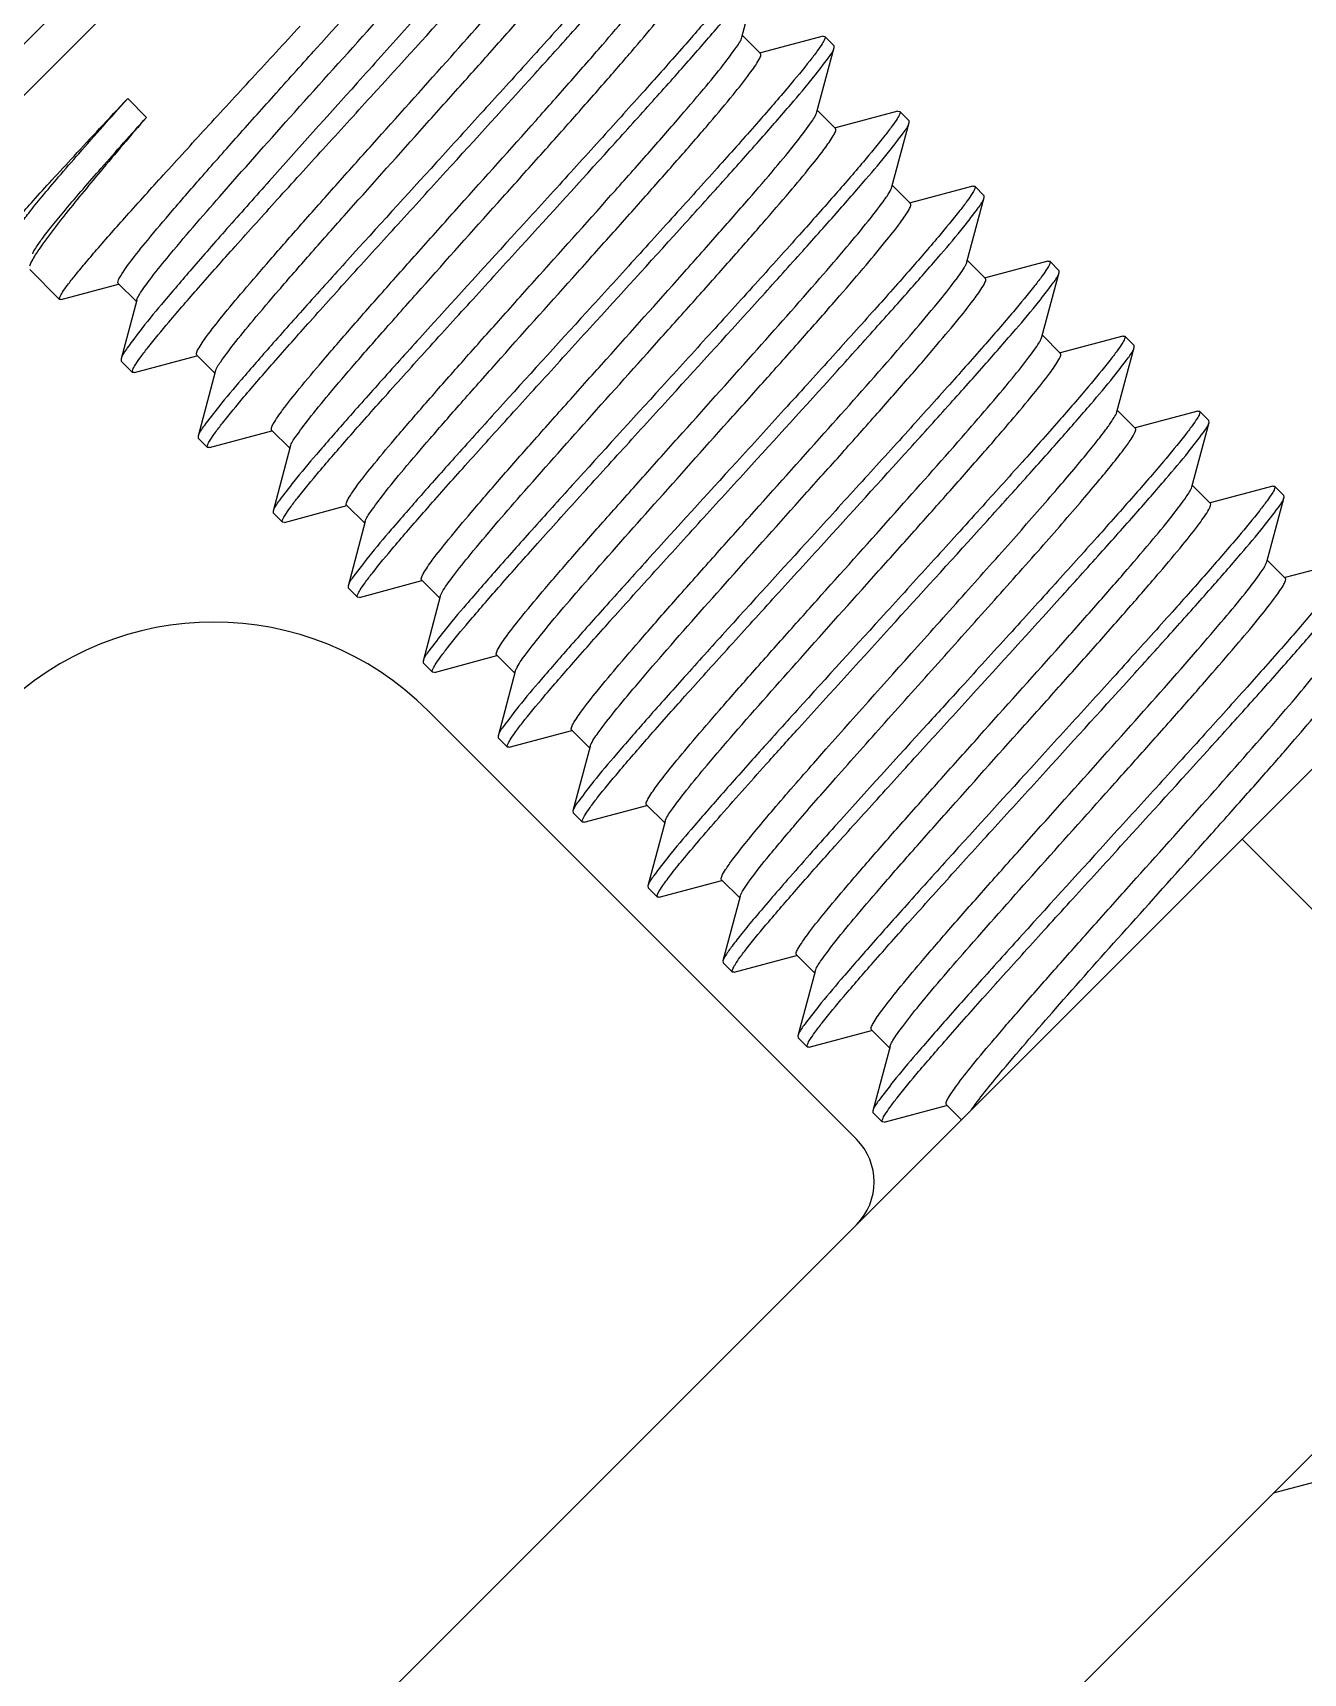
# Model space of a CAD drawing. Extents: x 1031190 to 1725648, y 733081 to 1571294.
# Drawn here: x 1137444.7 to 1137631.2, y 1236021.2 to 1236262.2 of the extents above; entities that cross this region are included whole.
import ezdxf

# ---------------------------------------------------------------- set-up
doc = ezdxf.new("R2010")
doc.units = 0
doc.header["$LTSCALE"] = 1000
doc.header["$MEASUREMENT"] = 0

msp = doc.modelspace()

# ---------------------------------------------------------------- linework, layer by layer
at = {"linetype": 'Continuous'}
for p, q in [((1137420.24, 1236237.38), (1137509.74, 1236326.88)), ((1137431.02, 1236240.61), (1137506.51, 1236316.1)), ((1137548.83, 1236261.54), (1137551.37, 1236271)), ((1137551.56, 1236259.1), (1137548.9, 1236261.77)), ((1137560.73, 1236261.65), (1137551.54, 1236259.2)), ((1137560.73, 1236261.65), (1137560.99, 1236261.63)), ((1137562.36, 1236260.25), (1137560.99, 1236261.63)), ((1137559.84, 1236250.53), (1137562.38, 1236259.99)), ((1137562.38, 1236259.99), (1137562.36, 1236260.25)), ((1137458.62, 1236252.5), (1137461.37, 1236249.74)), ((1137559.79, 1236250.37), (1137559.84, 1236250.53)), ((1137562.57, 1236248.09), (1137559.91, 1236250.76)), ((1137571.74, 1236250.64), (1137562.55, 1236248.19)), ((1137570.85, 1236239.52), (1137573.39, 1236248.98)), ((1137571.74, 1236250.64), (1137572, 1236250.62)), ((1137573.37, 1236249.24), (1137572, 1236250.62)), ((1137573.39, 1236248.98), (1137573.37, 1236249.24)), ((1137573.58, 1236237.08), (1137570.92, 1236239.75)), ((1137582.75, 1236239.63), (1137573.56, 1236237.18)), ((1137582.75, 1236239.63), (1137583.01, 1236239.61)), ((1137584.38, 1236238.23), (1137583.01, 1236239.61)), ((1137340.17, 1235861.61), (1137716.65, 1236238.09)), ((1137581.86, 1236228.51), (1137584.4, 1236237.97)), ((1137584.4, 1236237.97), (1137584.38, 1236238.23)), ((1137448.62, 1236223.01), (1137444.24, 1236227.39)), ((1137584.59, 1236226.07), (1137581.93, 1236228.74)), ((1137593.76, 1236228.62), (1137584.57, 1236226.17)), ((1137593.76, 1236228.62), (1137594.02, 1236228.6)), ((1137595.39, 1236227.22), (1137594.02, 1236228.6)), ((1137595.41, 1236226.96), (1137595.39, 1236227.22)), ((1137448.83, 1236222.99), (1137457.26, 1236225.26)), ((1137457.23, 1236225.36), (1137459.9, 1236222.69)), ((1137592.87, 1236217.5), (1137595.41, 1236226.96)), ((1137448.83, 1236222.99), (1137448.62, 1236223.01)), ((1137459.96, 1236222.91), (1137457.66, 1236214.26)), ((1137595.6, 1236215.06), (1137592.94, 1236217.73)), ((1137604.77, 1236217.61), (1137595.58, 1236215.16)), ((1137604.77, 1236217.61), (1137605.03, 1236217.59)), ((1137606.4, 1236216.21), (1137605.03, 1236217.59)), ((1137603.88, 1236206.49), (1137606.42, 1236215.95)), ((1137606.42, 1236215.95), (1137606.4, 1236216.21)), ((1137457.66, 1236214.26), (1137457.68, 1236213.94)), ((1137459.34, 1236212.28), (1137457.68, 1236213.94)), ((1137459.61, 1236212.26), (1137468.78, 1236214.73)), ((1137468.75, 1236214.82), (1137471.42, 1236212.16)), ((1137459.61, 1236212.26), (1137459.34, 1236212.28)), ((1137471.48, 1236212.38), (1137468.96, 1236202.91)), ((1137606.61, 1236204.05), (1137603.95, 1236206.72)), ((1137615.78, 1236206.6), (1137606.59, 1236204.15)), ((1137615.78, 1236206.6), (1137616.04, 1236206.58)), ((1137617.41, 1236205.2), (1137616.04, 1236206.58)), ((1137470.62, 1236201.25), (1137479.79, 1236203.72)), ((1137479.76, 1236203.81), (1137482.43, 1236201.15)), ((1137614.89, 1236195.48), (1137617.43, 1236204.94)), ((1137617.43, 1236204.94), (1137617.41, 1236205.2)), ((1137468.96, 1236202.91), (1137468.98, 1236202.64)), ((1137470.35, 1236201.27), (1137468.98, 1236202.64)), ((1137470.62, 1236201.25), (1137470.35, 1236201.27)), ((1137482.49, 1236201.37), (1137479.97, 1236191.9)), ((1137617.62, 1236193.04), (1137614.96, 1236195.71)), ((1137626.79, 1236195.59), (1137617.6, 1236193.14)), ((1137625.9, 1236184.47), (1137628.44, 1236193.93)), ((1137626.79, 1236195.59), (1137627.05, 1236195.57)), ((1137628.42, 1236194.19), (1137627.05, 1236195.57)), ((1137628.44, 1236193.93), (1137628.42, 1236194.19)), ((1137479.97, 1236191.9), (1137479.99, 1236191.63)), ((1137481.36, 1236190.26), (1137479.99, 1236191.63)), ((1137481.63, 1236190.24), (1137490.8, 1236192.71)), ((1137490.77, 1236192.8), (1137493.44, 1236190.14)), ((1137481.63, 1236190.24), (1137481.36, 1236190.26)), ((1137493.5, 1236190.36), (1137490.98, 1236180.89)), ((1137452.37, 1235873.14), (1137766.98, 1236187.76)), ((1137625.83, 1236184.25), (1137625.9, 1236184.47)), ((1137628.63, 1236182.03), (1137625.97, 1236184.7)), ((1137637.8, 1236184.58), (1137628.61, 1236182.13)), ((1137492.64, 1236179.23), (1137501.81, 1236181.7)), ((1137501.78, 1236181.79), (1137504.45, 1236179.13)), ((1137490.98, 1236180.89), (1137491, 1236180.62)), ((1137492.37, 1236179.25), (1137491, 1236180.62)), ((1137492.64, 1236179.23), (1137492.37, 1236179.25)), ((1137504.51, 1236179.35), (1137501.99, 1236169.88)), ((1137501.99, 1236169.88), (1137502.01, 1236169.61)), ((1137503.38, 1236168.24), (1137502.01, 1236169.61)), ((1137503.65, 1236168.22), (1137512.82, 1236170.69)), ((1137512.79, 1236170.78), (1137515.46, 1236168.12)), ((1137503.65, 1236168.22), (1137503.38, 1236168.24)), ((1137515.52, 1236168.34), (1137513, 1236158.87)), ((1137502.72, 1236162.57), (1137565.64, 1236099.66)), ((1137523.8, 1236159.77), (1137526.47, 1236157.11)), ((1137513, 1236158.87), (1137513.02, 1236158.6)), ((1137514.39, 1236157.23), (1137513.02, 1236158.6)), ((1137514.66, 1236157.21), (1137523.83, 1236159.68)), ((1137514.66, 1236157.21), (1137514.39, 1236157.23)), ((1137526.53, 1236157.33), (1137524.01, 1236147.86)), ((1137524.01, 1236147.86), (1137524.03, 1236147.59)), ((1137525.67, 1236146.2), (1137534.84, 1236148.67)), ((1137534.81, 1236148.76), (1137537.48, 1236146.1)), ((1137525.4, 1236146.22), (1137524.03, 1236147.59)), ((1137525.67, 1236146.2), (1137525.4, 1236146.22)), ((1137537.54, 1236146.32), (1137535.02, 1236136.85)), ((1137537.54, 1236146.32), (1137537.61, 1236146.51)), ((1137672.61, 1236093.39), (1137622.28, 1236143.72)), ((1137535.02, 1236136.85), (1137535.04, 1236136.58)), ((1137536.41, 1236135.21), (1137535.04, 1236136.58)), ((1137536.68, 1236135.19), (1137545.85, 1236137.66)), ((1137545.82, 1236137.75), (1137548.49, 1236135.09)), ((1137536.68, 1236135.19), (1137536.41, 1236135.21)), ((1137548.55, 1236135.31), (1137546.03, 1236125.84)), ((1137547.69, 1236124.18), (1137556.86, 1236126.64)), ((1137556.83, 1236126.74), (1137559.5, 1236124.07)), ((1137546.03, 1236125.84), (1137546.05, 1236125.57)), ((1137547.42, 1236124.2), (1137546.05, 1236125.57)), ((1137547.69, 1236124.18), (1137547.42, 1236124.2)), ((1137559.56, 1236124.3), (1137557.04, 1236114.83)), ((1137557.04, 1236114.83), (1137557.06, 1236114.56)), ((1137558.43, 1236113.19), (1137557.06, 1236114.56)), ((1137558.7, 1236113.17), (1137567.87, 1236115.63)), ((1137567.84, 1236115.73), (1137570.51, 1236113.06)), ((1137558.7, 1236113.17), (1137558.43, 1236113.19)), ((1137570.57, 1236113.29), (1137568.05, 1236103.82)), ((1137569.71, 1236102.16), (1137578.88, 1236104.62)), ((1137578.85, 1236104.72), (1137581.07, 1236102.51)), ((1137568.05, 1236103.82), (1137568.07, 1236103.55)), ((1137569.44, 1236102.18), (1137568.07, 1236103.55)), ((1137569.71, 1236102.16), (1137569.44, 1236102.18)), ((1137626.91, 1236047.69), (1137633.93, 1236049.57))]:
    msp.add_line(p, q, dxfattribs=at)
for centre, radius, start, end in [((1137471.26, 1236131.12), 44.49, 45, 135), ((1137559.34, 1236093.37), 8.9, 315, 45)]:
    msp.add_arc(centre, radius, start, end, dxfattribs=at)
for points, knots in [([(1137457.23, 1236225.36), (1137457.15, 1236225.43), (1137457.23, 1236225.84), (1137457.55, 1236226.41), (1137458.15, 1236227.36), (1137459.48, 1236229.17), (1137461.84, 1236232.11), (1137465.41, 1236236.33), (1137469.84, 1236241.41), (1137474.94, 1236247.17), (1137480.51, 1236253.41), (1137488.27, 1236262.04), (1137495.93, 1236270.55), (1137503.17, 1236278.69), (1137507.85, 1236284.01), (1137511.74, 1236288.55), (1137514.75, 1236292.15), (1137516.65, 1236294.72), (1137517.64, 1236296.09), (1137517.78, 1236296.64)], [0, 0, 0, 0, 0.003461, 0.010825, 0.022535, 0.038573, 0.083113, 0.142879, 0.21566, 0.298761, 0.389116, 0.483412, 0.670116, 0.755815, 0.832283, 0.896851, 0.947308, 0.981997, 1, 1, 1, 1]), ([(1137526.8, 1236295.82), (1137526.89, 1236295.73), (1137526.81, 1236295.24), (1137526.43, 1236294.55), (1137525.72, 1236293.42), (1137524.14, 1236291.26), (1137521.34, 1236287.76), (1137517.1, 1236282.73), (1137511.85, 1236276.69), (1137505.8, 1236269.85), (1137499.2, 1236262.46), (1137494.64, 1236257.39), (1137492.32, 1236254.8)], [0, 0, 0, 0, 0.007287, 0.022596, 0.046895, 0.080168, 0.172563, 0.296519, 0.44737, 0.619385, 0.805971, 1, 1, 1, 1]), ([(1137460.35, 1236223.72), (1137460.8, 1236224.48), (1137462.13, 1236226.28), (1137466.02, 1236231.12), (1137472.92, 1236239.05), (1137482.77, 1236250.12), (1137491.89, 1236260.25), (1137499.3, 1236268.51), (1137504.5, 1236274.33), (1137509.2, 1236279.65), (1137513.22, 1236284.29), (1137516.44, 1236288.13), (1137518.73, 1236290.99), (1137520.04, 1236292.86), (1137520.52, 1236293.75), (1137520.58, 1236294.11), (1137520.52, 1236294.18)], [0, 0, 0, 0, 0.028348, 0.07231, 0.200737, 0.367922, 0.551326, 0.641466, 0.726551, 0.80379, 0.870677, 0.92508, 0.96531, 0.990227, 0.996843, 1, 1, 1, 1]), ([(1137494.34, 1236252.78), (1137498.71, 1236257.58), (1137505.07, 1236264.56), (1137513.16, 1236273.53), (1137518.36, 1236279.36), (1137522.68, 1236284.32), (1137526.02, 1236288.23), (1137528.1, 1236290.99), (1137529.2, 1236292.45), (1137529.35, 1236293.02)], [0, 0, 0, 0, 0.36438, 0.530796, 0.678891, 0.803581, 0.9006, 0.966696, 1, 1, 1, 1]), ([(1137468.75, 1236214.82), (1137468.68, 1236214.89), (1137468.73, 1236215.25), (1137469.2, 1236216.14), (1137470.47, 1236217.98), (1137472.7, 1236220.78), (1137475.83, 1236224.53), (1137479.73, 1236229.05), (1137484.26, 1236234.21), (1137489.27, 1236239.85), (1137496.38, 1236247.8), (1137505.11, 1236257.53), (1137514.5, 1236268.12), (1137521.06, 1236275.69), (1137524.74, 1236280.31), (1137526.01, 1236282.04), (1137526.43, 1236282.76)], [0, 0, 0, 0, 0.003296, 0.010079, 0.03549, 0.076381, 0.131511, 0.19909, 0.276886, 0.362322, 0.452558, 0.635372, 0.801219, 0.928261, 0.971785, 1, 1, 1, 1]), ([(1137539.01, 1236283.58), (1137539.04, 1236283.43), (1137538.82, 1236282.97), (1137538.37, 1236282.2), (1137537.54, 1236281.06), (1137535.85, 1236278.88), (1137532.94, 1236275.4), (1137528.63, 1236270.44), (1137523.35, 1236264.51), (1137517.33, 1236257.82), (1137510.78, 1236250.62), (1137506.27, 1236245.67), (1137503.98, 1236243.15)], [0, 0, 0, 0, 0.00868, 0.025879, 0.051887, 0.086569, 0.180747, 0.305089, 0.45505, 0.625126, 0.809034, 1, 1, 1, 1]), ([(1137471.48, 1236212.38), (1137471.62, 1236212.92), (1137472.58, 1236214.27), (1137474.41, 1236216.76), (1137477.3, 1236220.25), (1137481.02, 1236224.62), (1137485.49, 1236229.73), (1137492.39, 1236237.52), (1137499.67, 1236245.64), (1137507.04, 1236253.87), (1137512.33, 1236259.82), (1137517.19, 1236265.31), (1137521.42, 1236270.19), (1137524.86, 1236274.26), (1137527.16, 1236277.12), (1137528.49, 1236278.93), (1137529.13, 1236279.88), (1137529.48, 1236280.53), (1137529.62, 1236280.93), (1137529.58, 1236281.06)], [0, 0, 0, 0, 0.018431, 0.053472, 0.104134, 0.168694, 0.244894, 0.330055, 0.515024, 0.608298, 0.697696, 0.780063, 0.852494, 0.912444, 0.95783, 0.974565, 0.987157, 0.995562, 1, 1, 1, 1]), ([(1137505.35, 1236241.77), (1137509.72, 1236246.57), (1137516.08, 1236253.55), (1137524.17, 1236262.52), (1137529.38, 1236268.35), (1137533.69, 1236273.31), (1137537.03, 1236277.22), (1137539.11, 1236279.98), (1137540.21, 1236281.44), (1137540.36, 1236282.01)], [0, 0, 0, 0, 0.364381, 0.5308, 0.678899, 0.803591, 0.900607, 0.966701, 1, 1, 1, 1]), ([(1137479.76, 1236203.81), (1137479.69, 1236203.89), (1137479.75, 1236204.27), (1137480.27, 1236205.22), (1137481.66, 1236207.2), (1137484.07, 1236210.21), (1137487.45, 1236214.23), (1137491.63, 1236219.06), (1137496.47, 1236224.56), (1137501.78, 1236230.52), (1137509.21, 1236238.82), (1137516.58, 1236247.04), (1137523.57, 1236254.92), (1137528.11, 1236260.11), (1137531.9, 1236264.55), (1137534.84, 1236268.1), (1137536.71, 1236270.64), (1137537.68, 1236272.01), (1137537.82, 1236272.55)], [0, 0, 0, 0, 0.003453, 0.010691, 0.037881, 0.081592, 0.14037, 0.212138, 0.294327, 0.383985, 0.477885, 0.664852, 0.751185, 0.82854, 0.894141, 0.945651, 0.981282, 1, 1, 1, 1]), ([(1137549.98, 1236272.64), (1137550.06, 1236272.55), (1137549.92, 1236272.08), (1137549.54, 1236271.45), (1137548.78, 1236270.35), (1137547.16, 1236268.24), (1137544.3, 1236264.79), (1137540, 1236259.83), (1137534.68, 1236253.85), (1137528.57, 1236247.07), (1137521.92, 1236239.74), (1137517.33, 1236234.7), (1137514.99, 1236232.14)], [0, 0, 0, 0, 0.006599, 0.021626, 0.045784, 0.078991, 0.171388, 0.295465, 0.44652, 0.61879, 0.805664, 1, 1, 1, 1]), ([(1137516.36, 1236230.76), (1137520.73, 1236235.56), (1137527.09, 1236242.54), (1137535.18, 1236251.51), (1137540.39, 1236257.34), (1137544.7, 1236262.3), (1137548.04, 1236266.21), (1137550.12, 1236268.97), (1137551.22, 1236270.43), (1137551.37, 1236271)], [0, 0, 0, 0, 0.364381, 0.530796, 0.678894, 0.80359, 0.900609, 0.966703, 1, 1, 1, 1]), ([(1137482.49, 1236201.37), (1137482.64, 1236201.92), (1137483.61, 1236203.28), (1137485.47, 1236205.82), (1137488.41, 1236209.36), (1137492.2, 1236213.81), (1137496.74, 1236218.99), (1137503.73, 1236226.88), (1137511.1, 1236235.1), (1137518.53, 1236243.4), (1137523.84, 1236249.36), (1137528.68, 1236254.86), (1137532.87, 1236259.69), (1137536.24, 1236263.71), (1137538.66, 1236266.73), (1137540.05, 1236268.71), (1137540.56, 1236269.65), (1137540.63, 1236270.04), (1137540.55, 1236270.11)], [0, 0, 0, 0, 0.01868, 0.054278, 0.105764, 0.171349, 0.248695, 0.335028, 0.522011, 0.615926, 0.705601, 0.787809, 0.859594, 0.918387, 0.96211, 0.989307, 0.996546, 1, 1, 1, 1]), ([(1137448.62, 1236223.01), (1137448.54, 1236223.09), (1137448.72, 1236223.54), (1137449.1, 1236224.16), (1137449.88, 1236225.24), (1137450.97, 1236226.62), (1137452.4, 1236228.35), (1137454.91, 1236231.29), (1137458.77, 1236235.65), (1137464.13, 1236241.58), (1137470.28, 1236248.32), (1137476.98, 1236255.6), (1137481.61, 1236260.6), (1137483.97, 1236263.15)], [0, 0, 0, 0, 0.006287, 0.021187, 0.045277, 0.078448, 0.120429, 0.17084, 0.294962, 0.446101, 0.618491, 0.80551, 1, 1, 1, 1]), ([(1137490.77, 1236192.8), (1137490.7, 1236192.88), (1137490.76, 1236193.26), (1137491.28, 1236194.21), (1137492.67, 1236196.19), (1137495.08, 1236199.2), (1137498.46, 1236203.22), (1137502.64, 1236208.05), (1137507.48, 1236213.55), (1137512.79, 1236219.51), (1137520.22, 1236227.81), (1137527.59, 1236236.03), (1137534.58, 1236243.91), (1137539.12, 1236249.1), (1137542.91, 1236253.54), (1137545.85, 1236257.09), (1137547.72, 1236259.63), (1137548.69, 1236261), (1137548.83, 1236261.54)], [0, 0, 0, 0, 0.003453, 0.010691, 0.03788, 0.081592, 0.14037, 0.212137, 0.294327, 0.383985, 0.477885, 0.664851, 0.751185, 0.82854, 0.894141, 0.945652, 0.981282, 1, 1, 1, 1]), ([(1137560.99, 1236261.63), (1137561.08, 1236261.54), (1137560.93, 1236261.07), (1137560.55, 1236260.44), (1137559.79, 1236259.34), (1137558.17, 1236257.23), (1137555.31, 1236253.78), (1137551.01, 1236248.82), (1137545.69, 1236242.84), (1137539.58, 1236236.06), (1137532.93, 1236228.73), (1137528.34, 1236223.69), (1137526, 1236221.13)], [0, 0, 0, 0, 0.006599, 0.021626, 0.045783, 0.07899, 0.171389, 0.295471, 0.446525, 0.618791, 0.805663, 1, 1, 1, 1]), ([(1137493.5, 1236190.36), (1137493.65, 1236190.91), (1137494.62, 1236192.27), (1137496.48, 1236194.81), (1137499.42, 1236198.35), (1137503.21, 1236202.8), (1137507.75, 1236207.98), (1137514.74, 1236215.87), (1137522.11, 1236224.09), (1137529.54, 1236232.39), (1137534.85, 1236238.35), (1137539.69, 1236243.85), (1137543.88, 1236248.68), (1137547.25, 1236252.7), (1137549.67, 1236255.72), (1137551.06, 1236257.7), (1137551.57, 1236258.64), (1137551.64, 1236259.03), (1137551.56, 1236259.1)], [0, 0, 0, 0, 0.01868, 0.054279, 0.105765, 0.171349, 0.248696, 0.335028, 0.522011, 0.615926, 0.705601, 0.787809, 0.859594, 0.918386, 0.962109, 0.989307, 0.996546, 1, 1, 1, 1]), ([(1137527.37, 1236219.75), (1137531.74, 1236224.55), (1137538.1, 1236231.53), (1137546.19, 1236240.5), (1137551.4, 1236246.33), (1137555.71, 1236251.29), (1137559.05, 1236255.2), (1137561.13, 1236257.96), (1137562.23, 1236259.42), (1137562.38, 1236259.99)], [0, 0, 0, 0, 0.364389, 0.530808, 0.678904, 0.803593, 0.90061, 0.966703, 1, 1, 1, 1]), ([(1137492.32, 1236254.8), (1137488.01, 1236250), (1137481.72, 1236243.01), (1137473.73, 1236234.01), (1137468.58, 1236228.15), (1137464.31, 1236223.15), (1137460.99, 1236219.19), (1137458.91, 1236216.37), (1137457.82, 1236214.86), (1137457.66, 1236214.26)], [0, 0, 0, 0, 0.362585, 0.528363, 0.676115, 0.800828, 0.898293, 0.965295, 1, 1, 1, 1]), ([(1137440.03, 1236231.59), (1137439.99, 1236231.63), (1137440.07, 1236231.85), (1137440.25, 1236232.14), (1137440.61, 1236232.65), (1137441.39, 1236233.64), (1137442.79, 1236235.29), (1137444.92, 1236237.71), (1137447.64, 1236240.7), (1137450.89, 1236244.23), (1137454.61, 1236248.22), (1137457.24, 1236251.03), (1137458.62, 1236252.5)], [0, 0, 0, 0, 0.005738, 0.019134, 0.040805, 0.070779, 0.155209, 0.27106, 0.416301, 0.588313, 0.78408, 1, 1, 1, 1]), ([(1137441.95, 1236232.17), (1137441.82, 1236232.3), (1137442.21, 1236233.07), (1137442.86, 1236234.09), (1137444.27, 1236235.94), (1137446.15, 1236238.26), (1137448.62, 1236241.17), (1137452.8, 1236245.99), (1137456.21, 1236249.81), (1137458.62, 1236252.5)], [0, 0, 0, 0, 0.021147, 0.073565, 0.158215, 0.273875, 0.418588, 0.589838, 1, 1, 1, 1]), ([(1137459.34, 1236212.28), (1137459.26, 1236212.37), (1137459.41, 1236212.83), (1137459.79, 1236213.47), (1137460.54, 1236214.57), (1137462.16, 1236216.68), (1137465.03, 1236220.13), (1137469.33, 1236225.09), (1137474.64, 1236231.07), (1137480.75, 1236237.85), (1137487.41, 1236245.18), (1137492, 1236250.21), (1137494.34, 1236252.78)], [0, 0, 0, 0, 0.006599, 0.021626, 0.045784, 0.078991, 0.171388, 0.295465, 0.446519, 0.61879, 0.805664, 1, 1, 1, 1]), ([(1137461.37, 1236249.74), (1137459.09, 1236247.09), (1137454.99, 1236242.29), (1137449.73, 1236235.91), (1137446.41, 1236231.64), (1137444.79, 1236229.15), (1137444.3, 1236228.24), (1137444.2, 1236227.87)], [0, 0, 0, 0, 0.376924, 0.679521, 0.890722, 0.958383, 1, 1, 1, 1]), ([(1137444.68, 1236229.69), (1137444.76, 1236229.99), (1137445.23, 1236230.75), (1137446.18, 1236232.11), (1137447.66, 1236233.99), (1137450.51, 1236237.44), (1137455.13, 1236242.76), (1137459.13, 1236247.25), (1137461.37, 1236249.74)], [0, 0, 0, 0, 0.036338, 0.100465, 0.191874, 0.309308, 0.615028, 1, 1, 1, 1]), ([(1137501.78, 1236181.79), (1137501.71, 1236181.87), (1137501.77, 1236182.25), (1137502.27, 1236183.18), (1137503.63, 1236185.12), (1137506, 1236188.07), (1137509.31, 1236192.03), (1137513.42, 1236196.77), (1137518.18, 1236202.18), (1137523.41, 1236208.06), (1137530.76, 1236216.27), (1137538.07, 1236224.43), (1137545.04, 1236232.29), (1137549.61, 1236237.5), (1137553.47, 1236242), (1137556.5, 1236245.64), (1137558.52, 1236248.31), (1137559.56, 1236249.77), (1137559.79, 1236250.37)], [0, 0, 0, 0, 0.003411, 0.010523, 0.037228, 0.080172, 0.137959, 0.208589, 0.289589, 0.378106, 0.47102, 0.656885, 0.743278, 0.821187, 0.887872, 0.941003, 0.97876, 1, 1, 1, 1]), ([(1137572, 1236250.62), (1137572.09, 1236250.53), (1137571.94, 1236250.06), (1137571.56, 1236249.43), (1137570.8, 1236248.33), (1137569.18, 1236246.22), (1137566.32, 1236242.77), (1137562.02, 1236237.81), (1137556.7, 1236231.83), (1137550.59, 1236225.05), (1137543.94, 1236217.72), (1137539.35, 1236212.68), (1137537.01, 1236210.12)], [0, 0, 0, 0, 0.006598, 0.021624, 0.045781, 0.078987, 0.171384, 0.29546, 0.44651, 0.618781, 0.80566, 1, 1, 1, 1]), ([(1137538.38, 1236208.74), (1137542.75, 1236213.54), (1137549.11, 1236220.52), (1137557.2, 1236229.49), (1137562.41, 1236235.32), (1137566.72, 1236240.28), (1137570.06, 1236244.19), (1137572.14, 1236246.95), (1137573.24, 1236248.41), (1137573.39, 1236248.98)], [0, 0, 0, 0, 0.364379, 0.530797, 0.678896, 0.80359, 0.900607, 0.966701, 1, 1, 1, 1]), ([(1137504.96, 1236180.27), (1137505.41, 1236181.01), (1137506.71, 1236182.77), (1137510.46, 1236187.45), (1137517.05, 1236195.05), (1137526.45, 1236205.64), (1137535.14, 1236215.34), (1137542.22, 1236223.25), (1137547.2, 1236228.85), (1137551.7, 1236233.98), (1137555.56, 1236238.46), (1137558.66, 1236242.18), (1137560.87, 1236244.96), (1137562.13, 1236246.78), (1137562.59, 1236247.67), (1137562.64, 1236248.02), (1137562.57, 1236248.09)], [0, 0, 0, 0, 0.029221, 0.073567, 0.201629, 0.367682, 0.550054, 0.639909, 0.724906, 0.802249, 0.869396, 0.924152, 0.964754, 0.989983, 0.99672, 1, 1, 1, 1]), ([(1137503.98, 1236243.15), (1137499.61, 1236238.35), (1137493.24, 1236231.37), (1137485.15, 1236222.4), (1137479.94, 1236216.56), (1137475.63, 1236211.6), (1137472.29, 1236207.69), (1137470.22, 1236204.93), (1137469.11, 1236203.48), (1137468.96, 1236202.91)], [0, 0, 0, 0, 0.36446, 0.530907, 0.67902, 0.803709, 0.900704, 0.966759, 1, 1, 1, 1]), ([(1137470.35, 1236201.27), (1137470.27, 1236201.36), (1137470.42, 1236201.82), (1137470.8, 1236202.46), (1137471.55, 1236203.56), (1137473.17, 1236205.67), (1137476.04, 1236209.12), (1137480.34, 1236214.07), (1137485.65, 1236220.06), (1137491.76, 1236226.84), (1137498.42, 1236234.17), (1137503.01, 1236239.2), (1137505.35, 1236241.77)], [0, 0, 0, 0, 0.006598, 0.021625, 0.04578, 0.078987, 0.171384, 0.295461, 0.446512, 0.618782, 0.805661, 1, 1, 1, 1]), ([(1137583.01, 1236239.61), (1137583.1, 1236239.52), (1137582.95, 1236239.05), (1137582.57, 1236238.42), (1137581.81, 1236237.32), (1137580.19, 1236235.21), (1137577.33, 1236231.76), (1137573.03, 1236226.8), (1137567.71, 1236220.82), (1137561.6, 1236214.04), (1137554.95, 1236206.71), (1137550.36, 1236201.67), (1137548.02, 1236199.11)], [0, 0, 0, 0, 0.006599, 0.021626, 0.045785, 0.078991, 0.171389, 0.295468, 0.446524, 0.618793, 0.805664, 1, 1, 1, 1]), ([(1137512.79, 1236170.78), (1137512.72, 1236170.86), (1137512.78, 1236171.23), (1137513.27, 1236172.14), (1137514.59, 1236174.04), (1137516.91, 1236176.95), (1137520.15, 1236180.82), (1137524.18, 1236185.48), (1137528.86, 1236190.8), (1137534.01, 1236196.59), (1137541.28, 1236204.71), (1137550.09, 1236214.55), (1137558.39, 1236223.9), (1137563.99, 1236230.41), (1137567.12, 1236234.15), (1137569.28, 1236236.94), (1137570.4, 1236238.51), (1137570.71, 1236239.15)], [0, 0, 0, 0, 0.003368, 0.010354, 0.036572, 0.078742, 0.135528, 0.20501, 0.284805, 0.372166, 0.464077, 0.64881, 0.81371, 0.881483, 0.936251, 0.976167, 1, 1, 1, 1]), ([(1137515.81, 1236168.98), (1137516.2, 1236169.68), (1137517.41, 1236171.35), (1137521.01, 1236175.9), (1137527.52, 1236183.42), (1137536.9, 1236194.01), (1137545.66, 1236203.78), (1137552.82, 1236211.79), (1137557.88, 1236217.48), (1137562.47, 1236222.7), (1137566.41, 1236227.26), (1137569.58, 1236231.05), (1137571.84, 1236233.89), (1137573.13, 1236235.75), (1137573.6, 1236236.65), (1137573.65, 1236237.01), (1137573.58, 1236237.08)], [0, 0, 0, 0, 0.02672, 0.069018, 0.194536, 0.360069, 0.543539, 0.634344, 0.720433, 0.798907, 0.86713, 0.922821, 0.964145, 0.989828, 0.99668, 1, 1, 1, 1]), ([(1137549.39, 1236197.73), (1137553.76, 1236202.53), (1137560.12, 1236209.51), (1137568.21, 1236218.48), (1137573.42, 1236224.31), (1137577.73, 1236229.27), (1137581.07, 1236233.18), (1137583.15, 1236235.94), (1137584.25, 1236237.4), (1137584.4, 1236237.97)], [0, 0, 0, 0, 0.364384, 0.5308, 0.678898, 0.803592, 0.90061, 0.966703, 1, 1, 1, 1]), ([(1137514.99, 1236232.14), (1137510.62, 1236227.34), (1137504.25, 1236220.36), (1137496.16, 1236211.39), (1137490.95, 1236205.55), (1137486.64, 1236200.59), (1137483.3, 1236196.68), (1137481.23, 1236193.92), (1137480.12, 1236192.47), (1137479.97, 1236191.9)], [0, 0, 0, 0, 0.364466, 0.530913, 0.679023, 0.803712, 0.900708, 0.966761, 1, 1, 1, 1]), ([(1137481.36, 1236190.26), (1137481.28, 1236190.35), (1137481.43, 1236190.81), (1137481.81, 1236191.45), (1137482.56, 1236192.55), (1137484.18, 1236194.66), (1137487.05, 1236198.11), (1137491.35, 1236203.07), (1137496.66, 1236209.05), (1137502.77, 1236215.83), (1137509.43, 1236223.16), (1137514.02, 1236228.19), (1137516.36, 1236230.76)], [0, 0, 0, 0, 0.006599, 0.021626, 0.045783, 0.078991, 0.17139, 0.295472, 0.446528, 0.618793, 0.805664, 1, 1, 1, 1]), ([(1137523.8, 1236159.77), (1137523.73, 1236159.84), (1137523.79, 1236160.21), (1137524.26, 1236161.11), (1137525.56, 1236162.97), (1137527.82, 1236165.82), (1137531, 1236169.62), (1137534.95, 1236174.2), (1137539.55, 1236179.42), (1137544.62, 1236185.13), (1137551.79, 1236193.15), (1137560.56, 1236202.92), (1137569.94, 1236213.51), (1137576.44, 1236221.03), (1137580.02, 1236225.56), (1137581.22, 1236227.22), (1137581.6, 1236227.91)], [0, 0, 0, 0, 0.003326, 0.010193, 0.035938, 0.077359, 0.133176, 0.201544, 0.28017, 0.366406, 0.457339, 0.640956, 0.806417, 0.931592, 0.973615, 1, 1, 1, 1]), ([(1137594.02, 1236228.6), (1137594.11, 1236228.51), (1137593.96, 1236228.04), (1137593.58, 1236227.41), (1137592.82, 1236226.31), (1137591.2, 1236224.2), (1137588.34, 1236220.75), (1137584.04, 1236215.79), (1137578.72, 1236209.81), (1137572.61, 1236203.03), (1137565.96, 1236195.7), (1137561.37, 1236190.66), (1137559.03, 1236188.1)], [0, 0, 0, 0, 0.006599, 0.021626, 0.045782, 0.078989, 0.171387, 0.295468, 0.446521, 0.618788, 0.805663, 1, 1, 1, 1]), ([(1137581.6, 1236227.91), (1137581.63, 1236227.96), (1137581.73, 1236228.16), (1137581.82, 1236228.36), (1137581.86, 1236228.51)], [0, 0, 0, 0, 0.304527, 1, 1, 1, 1]), ([(1137526.69, 1236157.73), (1137527.01, 1236158.38), (1137528.14, 1236159.96), (1137530.33, 1236162.77), (1137533.46, 1236166.52), (1137539.08, 1236173.04), (1137547.37, 1236182.38), (1137556.18, 1236192.22), (1137563.43, 1236200.32), (1137568.57, 1236206.1), (1137573.24, 1236211.41), (1137577.26, 1236216.06), (1137580.49, 1236219.93), (1137582.8, 1236222.82), (1137584.12, 1236224.72), (1137584.61, 1236225.63), (1137584.67, 1236226), (1137584.59, 1236226.07)], [0, 0, 0, 0, 0.024173, 0.064372, 0.119353, 0.187267, 0.352243, 0.536827, 0.628608, 0.715817, 0.795456, 0.864788, 0.921444, 0.963514, 0.989667, 0.996638, 1, 1, 1, 1]), ([(1137560.4, 1236186.72), (1137564.77, 1236191.52), (1137571.13, 1236198.5), (1137579.22, 1236207.47), (1137584.43, 1236213.3), (1137588.74, 1236218.26), (1137592.08, 1236222.17), (1137594.16, 1236224.93), (1137595.26, 1236226.39), (1137595.41, 1236226.96)], [0, 0, 0, 0, 0.364389, 0.530808, 0.678905, 0.803593, 0.900609, 0.966702, 1, 1, 1, 1]), ([(1137459.96, 1236222.91), (1137459.97, 1236222.96), (1137460.07, 1236223.25), (1137460.22, 1236223.51), (1137460.35, 1236223.72)], [0, 0, 0, 0, 0.186143, 1, 1, 1, 1]), ([(1137526, 1236221.13), (1137521.63, 1236216.33), (1137515.26, 1236209.35), (1137507.17, 1236200.38), (1137501.96, 1236194.54), (1137497.65, 1236189.58), (1137494.31, 1236185.67), (1137492.24, 1236182.91), (1137491.13, 1236181.46), (1137490.98, 1236180.89)], [0, 0, 0, 0, 0.364457, 0.530899, 0.679012, 0.803706, 0.900705, 0.966759, 1, 1, 1, 1]), ([(1137492.37, 1236179.25), (1137492.29, 1236179.33), (1137492.44, 1236179.8), (1137492.82, 1236180.44), (1137493.57, 1236181.54), (1137495.19, 1236183.65), (1137498.06, 1236187.1), (1137502.36, 1236192.05), (1137507.67, 1236198.04), (1137513.78, 1236204.82), (1137520.44, 1236212.14), (1137525.03, 1236217.18), (1137527.37, 1236219.75)], [0, 0, 0, 0, 0.006597, 0.021623, 0.045779, 0.078985, 0.171381, 0.295456, 0.44651, 0.618782, 0.805661, 1, 1, 1, 1]), ([(1137605.03, 1236217.59), (1137605.12, 1236217.5), (1137604.97, 1236217.03), (1137604.59, 1236216.4), (1137603.83, 1236215.3), (1137602.21, 1236213.19), (1137599.35, 1236209.74), (1137595.05, 1236204.78), (1137589.73, 1236198.8), (1137583.62, 1236192.02), (1137576.97, 1236184.69), (1137572.38, 1236179.65), (1137570.04, 1236177.09)], [0, 0, 0, 0, 0.006598, 0.021624, 0.045781, 0.078987, 0.171383, 0.295458, 0.446509, 0.61878, 0.80566, 1, 1, 1, 1]), ([(1137534.81, 1236148.76), (1137534.74, 1236148.83), (1137534.79, 1236149.19), (1137535.26, 1236150.07), (1137536.52, 1236151.9), (1137538.74, 1236154.69), (1137541.85, 1236158.42), (1137545.72, 1236162.91), (1137550.23, 1236168.05), (1137555.22, 1236173.66), (1137562.31, 1236181.59), (1137571.01, 1236191.3), (1137580.41, 1236201.89), (1137586.99, 1236209.48), (1137590.72, 1236214.14), (1137592.01, 1236215.89), (1137592.45, 1236216.63)], [0, 0, 0, 0, 0.003285, 0.010037, 0.035326, 0.076021, 0.1309, 0.198187, 0.275678, 0.360819, 0.450797, 0.633314, 0.7993, 0.92703, 0.971108, 1, 1, 1, 1]), ([(1137571.41, 1236175.71), (1137575.78, 1236180.51), (1137582.14, 1236187.49), (1137590.23, 1236196.46), (1137595.44, 1236202.29), (1137599.75, 1236207.25), (1137603.09, 1236211.16), (1137605.17, 1236213.92), (1137606.27, 1236215.38), (1137606.42, 1236215.95)], [0, 0, 0, 0, 0.364378, 0.530795, 0.678895, 0.803589, 0.900607, 0.966701, 1, 1, 1, 1]), ([(1137592.45, 1236216.63), (1137592.5, 1236216.71), (1137592.66, 1236216.99), (1137592.82, 1236217.29), (1137592.87, 1236217.5)], [0, 0, 0, 0, 0.316982, 1, 1, 1, 1]), ([(1137537.61, 1236146.51), (1137537.85, 1236147.11), (1137538.89, 1236148.59), (1137540.94, 1236151.28), (1137543.98, 1236154.93), (1137549.53, 1236161.41), (1137557.83, 1236170.76), (1137566.69, 1236180.66), (1137574.03, 1236188.85), (1137579.25, 1236194.72), (1137584, 1236200.12), (1137588.1, 1236204.85), (1137591.4, 1236208.8), (1137593.76, 1236211.75), (1137595.12, 1236213.68), (1137595.62, 1236214.61), (1137595.68, 1236214.99), (1137595.6, 1236215.06)], [0, 0, 0, 0, 0.021586, 0.059632, 0.112982, 0.179814, 0.344197, 0.529911, 0.622691, 0.711053, 0.791891, 0.862368, 0.92002, 0.96286, 0.9895, 0.996595, 1, 1, 1, 1]), ([(1137537.01, 1236210.12), (1137532.64, 1236205.32), (1137526.27, 1236198.34), (1137518.18, 1236189.37), (1137512.97, 1236183.53), (1137508.66, 1236178.57), (1137505.32, 1236174.66), (1137503.25, 1236171.9), (1137502.14, 1236170.45), (1137501.99, 1236169.88)], [0, 0, 0, 0, 0.364462, 0.53091, 0.679022, 0.803711, 0.900705, 0.966759, 1, 1, 1, 1]), ([(1137503.38, 1236168.24), (1137503.3, 1236168.32), (1137503.45, 1236168.79), (1137503.83, 1236169.43), (1137504.58, 1236170.53), (1137506.2, 1236172.64), (1137509.07, 1236176.09), (1137513.37, 1236181.04), (1137518.68, 1236187.03), (1137524.79, 1236193.81), (1137531.45, 1236201.13), (1137536.04, 1236206.17), (1137538.38, 1236208.74)], [0, 0, 0, 0, 0.006599, 0.021625, 0.045781, 0.078988, 0.171386, 0.295465, 0.446518, 0.618786, 0.805663, 1, 1, 1, 1]), ([(1137559.37, 1236154.9), (1137564.11, 1236160.29), (1137571.4, 1236168.44), (1137581.07, 1236179.23), (1137588.03, 1236187.04), (1137594.1, 1236193.96), (1137598.4, 1236198.99), (1137601.06, 1236202.29), (1137602.45, 1236204.1), (1137603.36, 1236205.43), (1137603.8, 1236206.18), (1137603.88, 1236206.49)], [0, 0, 0, 0, 0.315652, 0.481067, 0.637651, 0.775532, 0.886036, 0.92879, 0.962295, 0.98609, 1, 1, 1, 1]), ([(1137616.04, 1236206.58), (1137616.13, 1236206.49), (1137615.98, 1236206.02), (1137615.6, 1236205.39), (1137614.84, 1236204.29), (1137613.22, 1236202.18), (1137610.36, 1236198.73), (1137606.06, 1236193.77), (1137600.74, 1236187.79), (1137594.63, 1236181.01), (1137587.98, 1236173.68), (1137583.39, 1236168.64), (1137581.05, 1236166.08)], [0, 0, 0, 0, 0.006599, 0.021626, 0.045784, 0.078991, 0.171389, 0.29547, 0.446525, 0.618793, 0.805664, 1, 1, 1, 1]), ([(1137562.12, 1236152.15), (1137564.51, 1236154.87), (1137569.52, 1236160.5), (1137577.16, 1236169.04), (1137584.84, 1236177.61), (1137591.98, 1236185.65), (1137597.35, 1236191.78), (1137600.96, 1236196.04), (1137603.08, 1236198.62), (1137604.7, 1236200.67), (1137605.88, 1236202.31), (1137606.45, 1236203.24), (1137606.73, 1236203.93), (1137606.61, 1236204.05)], [0, 0, 0, 0, 0.158726, 0.329961, 0.501874, 0.662563, 0.800917, 0.858659, 0.907407, 0.946342, 0.974839, 0.992548, 1, 1, 1, 1]), ([(1137582.42, 1236164.7), (1137586.79, 1236169.5), (1137593.15, 1236176.48), (1137601.24, 1236185.45), (1137606.45, 1236191.28), (1137610.76, 1236196.24), (1137614.1, 1236200.15), (1137616.18, 1236202.91), (1137617.28, 1236204.37), (1137617.43, 1236204.94)], [0, 0, 0, 0, 0.364386, 0.530805, 0.678901, 0.803594, 0.900611, 0.966704, 1, 1, 1, 1]), ([(1137548.02, 1236199.11), (1137543.65, 1236194.31), (1137537.28, 1236187.33), (1137529.19, 1236178.36), (1137523.98, 1236172.52), (1137519.67, 1236167.56), (1137516.33, 1236163.65), (1137514.26, 1236160.89), (1137513.15, 1236159.44), (1137513, 1236158.87)], [0, 0, 0, 0, 0.364464, 0.53091, 0.679021, 0.803712, 0.900709, 0.966761, 1, 1, 1, 1]), ([(1137514.39, 1236157.23), (1137514.31, 1236157.31), (1137514.46, 1236157.78), (1137514.84, 1236158.42), (1137515.59, 1236159.52), (1137517.21, 1236161.63), (1137520.08, 1236165.08), (1137524.38, 1236170.03), (1137529.69, 1236176.02), (1137535.8, 1236182.8), (1137542.46, 1236190.12), (1137547.05, 1236195.16), (1137549.39, 1236197.73)], [0, 0, 0, 0, 0.006599, 0.021626, 0.045784, 0.078991, 0.171389, 0.29547, 0.446525, 0.618793, 0.805664, 1, 1, 1, 1]), ([(1137556.83, 1236126.74), (1137556.76, 1236126.82), (1137556.82, 1236127.2), (1137557.34, 1236128.15), (1137558.73, 1236130.13), (1137561.14, 1236133.14), (1137564.52, 1236137.16), (1137568.7, 1236141.99), (1137573.54, 1236147.49), (1137578.85, 1236153.45), (1137586.28, 1236161.75), (1137593.65, 1236169.97), (1137600.64, 1236177.85), (1137605.18, 1236183.04), (1137608.97, 1236187.48), (1137611.91, 1236191.03), (1137613.78, 1236193.57), (1137614.75, 1236194.94), (1137614.89, 1236195.48)], [0, 0, 0, 0, 0.003454, 0.01069, 0.03788, 0.081592, 0.14037, 0.212137, 0.294327, 0.383985, 0.477885, 0.664852, 0.751185, 0.82854, 0.894141, 0.945652, 0.981282, 1, 1, 1, 1]), ([(1137627.05, 1236195.57), (1137627.14, 1236195.48), (1137626.99, 1236195.01), (1137626.61, 1236194.38), (1137625.85, 1236193.28), (1137624.23, 1236191.17), (1137621.37, 1236187.72), (1137617.07, 1236182.76), (1137611.75, 1236176.78), (1137605.64, 1236170), (1137598.99, 1236162.67), (1137594.4, 1236157.63), (1137592.06, 1236155.07)], [0, 0, 0, 0, 0.006599, 0.021625, 0.045781, 0.078988, 0.171385, 0.295464, 0.446516, 0.618785, 0.805662, 1, 1, 1, 1]), ([(1137593.43, 1236153.69), (1137597.8, 1236158.49), (1137604.16, 1236165.47), (1137612.25, 1236174.44), (1137617.46, 1236180.27), (1137621.77, 1236185.23), (1137625.11, 1236189.14), (1137627.19, 1236191.9), (1137628.29, 1236193.36), (1137628.44, 1236193.93)], [0, 0, 0, 0, 0.364384, 0.530804, 0.678902, 0.803592, 0.900607, 0.966702, 1, 1, 1, 1]), ([(1137559.56, 1236124.3), (1137559.71, 1236124.85), (1137560.68, 1236126.21), (1137562.54, 1236128.75), (1137565.48, 1236132.29), (1137569.27, 1236136.74), (1137573.81, 1236141.92), (1137580.8, 1236149.81), (1137588.17, 1236158.03), (1137595.6, 1236166.33), (1137600.91, 1236172.29), (1137605.75, 1236177.79), (1137609.94, 1236182.62), (1137613.32, 1236186.64), (1137615.73, 1236189.66), (1137617.12, 1236191.64), (1137617.63, 1236192.58), (1137617.7, 1236192.97), (1137617.62, 1236193.04)], [0, 0, 0, 0, 0.01868, 0.054279, 0.105765, 0.171349, 0.248696, 0.335028, 0.522011, 0.615926, 0.705601, 0.787808, 0.859593, 0.918386, 0.962109, 0.989307, 0.996546, 1, 1, 1, 1]), ([(1137559.03, 1236188.1), (1137554.66, 1236183.3), (1137548.29, 1236176.32), (1137540.2, 1236167.35), (1137534.99, 1236161.51), (1137530.68, 1236156.55), (1137527.34, 1236152.64), (1137525.27, 1236149.88), (1137524.16, 1236148.43), (1137524.01, 1236147.86)], [0, 0, 0, 0, 0.364457, 0.530901, 0.679015, 0.803708, 0.900705, 0.966759, 1, 1, 1, 1]), ([(1137525.4, 1236146.22), (1137525.32, 1236146.3), (1137525.47, 1236146.77), (1137525.85, 1236147.41), (1137526.6, 1236148.51), (1137528.22, 1236150.62), (1137531.09, 1236154.07), (1137535.39, 1236159.02), (1137540.7, 1236165.01), (1137546.81, 1236171.79), (1137553.47, 1236179.11), (1137558.06, 1236184.15), (1137560.4, 1236186.72)], [0, 0, 0, 0, 0.006598, 0.021624, 0.045781, 0.078987, 0.171383, 0.295458, 0.446509, 0.618781, 0.80566, 1, 1, 1, 1]), ([(1137567.84, 1236115.73), (1137567.77, 1236115.81), (1137567.83, 1236116.18), (1137568.33, 1236117.11), (1137569.68, 1236119.04), (1137572.03, 1236121.98), (1137575.32, 1236125.91), (1137579.41, 1236130.64), (1137584.15, 1236136.02), (1137589.36, 1236141.88), (1137596.68, 1236150.06), (1137605.54, 1236159.95), (1137613.84, 1236169.3), (1137619.4, 1236175.78), (1137622.45, 1236179.45), (1137624.52, 1236182.15), (1137625.57, 1236183.65), (1137625.83, 1236184.25)], [0, 0, 0, 0, 0.003399, 0.010476, 0.037047, 0.079778, 0.13729, 0.207604, 0.288273, 0.376472, 0.469111, 0.654667, 0.819135, 0.88612, 0.939701, 0.978051, 1, 1, 1, 1]), ([(1137638.06, 1236184.56), (1137638.15, 1236184.47), (1137638, 1236184), (1137637.62, 1236183.37), (1137636.86, 1236182.26), (1137635.24, 1236180.16), (1137632.38, 1236176.71), (1137628.08, 1236171.75), (1137622.76, 1236165.77), (1137616.65, 1236158.99), (1137610, 1236151.66), (1137605.41, 1236146.62), (1137603.07, 1236144.06)], [0, 0, 0, 0, 0.006599, 0.021625, 0.045782, 0.078989, 0.171386, 0.295462, 0.446515, 0.618786, 0.805663, 1, 1, 1, 1]), ([(1137570.97, 1236114.13), (1137571.41, 1236114.86), (1137572.69, 1236116.6), (1137576.39, 1236121.24), (1137582.96, 1236128.82), (1137592.36, 1236139.41), (1137601.07, 1236149.13), (1137608.17, 1236157.07), (1137613.17, 1236162.7), (1137617.69, 1236167.85), (1137621.58, 1236172.35), (1137624.7, 1236176.09), (1137626.92, 1236178.89), (1137628.19, 1236180.72), (1137628.65, 1236181.6), (1137628.7, 1236181.96), (1137628.63, 1236182.03)], [0, 0, 0, 0, 0.028545, 0.072339, 0.199717, 0.365632, 0.548301, 0.638412, 0.723703, 0.80135, 0.868787, 0.923795, 0.96459, 0.989941, 0.996709, 1, 1, 1, 1]), ([(1137604.44, 1236142.68), (1137608.81, 1236147.48), (1137615.17, 1236154.46), (1137623.26, 1236163.43), (1137628.47, 1236169.26), (1137632.78, 1236174.22), (1137636.12, 1236178.13), (1137638.2, 1236180.89), (1137639.3, 1236182.35), (1137639.45, 1236182.92)], [0, 0, 0, 0, 0.364379, 0.530793, 0.678892, 0.803588, 0.900607, 0.966702, 1, 1, 1, 1]), ([(1137504.51, 1236179.35), (1137504.53, 1236179.41), (1137504.64, 1236179.73), (1137504.82, 1236180.03), (1137504.96, 1236180.27)], [0, 0, 0, 0, 0.182637, 1, 1, 1, 1]), ([(1137570.04, 1236177.09), (1137565.67, 1236172.29), (1137559.3, 1236165.31), (1137551.21, 1236156.34), (1137546, 1236150.5), (1137541.69, 1236145.54), (1137538.35, 1236141.63), (1137536.28, 1236138.87), (1137535.17, 1236137.42), (1137535.02, 1236136.85)], [0, 0, 0, 0, 0.364467, 0.530914, 0.679025, 0.803711, 0.900706, 0.96676, 1, 1, 1, 1]), ([(1137552.85, 1236155.25), (1137554.28, 1236156.85), (1137560.45, 1236163.69), (1137566.65, 1236170.49), (1137571.41, 1236175.71)], [0, 0, 0, 0, 0.233463, 1, 1, 1, 1]), ([(1137578.85, 1236104.72), (1137578.78, 1236104.79), (1137578.84, 1236105.16), (1137579.32, 1236106.07), (1137580.64, 1236107.97), (1137582.94, 1236110.85), (1137586.17, 1236114.71), (1137590.18, 1236119.35), (1137594.83, 1236124.64), (1137599.96, 1236130.41), (1137607.2, 1236138.5), (1137616.01, 1236148.32), (1137624.29, 1236157.66), (1137629.92, 1236164.19), (1137633.06, 1236167.95), (1137635.27, 1236170.78), (1137636.41, 1236172.38), (1137636.74, 1236173.03)], [0, 0, 0, 0, 0.003356, 0.01031, 0.036397, 0.078361, 0.13488, 0.204056, 0.283529, 0.37058, 0.462223, 0.64665, 0.811707, 0.879769, 0.934974, 0.975469, 1, 1, 1, 1]), ([(1137582.55, 1236104), (1137583.96, 1236106.03), (1137588.07, 1236110.97), (1137595.47, 1236119.54), (1137604.88, 1236130.09), (1137613.41, 1236139.6), (1137620.26, 1236147.28), (1137625.04, 1236152.66), (1137629.34, 1236157.57), (1137633.02, 1236161.85), (1137635.96, 1236165.39), (1137638.05, 1236168.04), (1137639.24, 1236169.77), (1137639.67, 1236170.61), (1137639.71, 1236170.95), (1137639.64, 1236171.02)], [0, 0, 0, 0, 0.084185, 0.218091, 0.385276, 0.565061, 0.652706, 0.735182, 0.809919, 0.874592, 0.927202, 0.966148, 0.990336, 0.996808, 1, 1, 1, 1]), ([(1137515.52, 1236168.34), (1137515.53, 1236168.39), (1137515.61, 1236168.61), (1137515.72, 1236168.82), (1137515.81, 1236168.98)], [0, 0, 0, 0, 0.194567, 1, 1, 1, 1]), ([(1137547.42, 1236124.2), (1137547.34, 1236124.28), (1137547.49, 1236124.75), (1137547.87, 1236125.39), (1137548.62, 1236126.49), (1137550.24, 1236128.6), (1137553.11, 1236132.05), (1137557.41, 1236137), (1137562.72, 1236142.99), (1137568.83, 1236149.77), (1137575.49, 1236157.09), (1137580.08, 1236162.13), (1137582.42, 1236164.7)], [0, 0, 0, 0, 0.006599, 0.021626, 0.045785, 0.078992, 0.171389, 0.295468, 0.446523, 0.618793, 0.805664, 1, 1, 1, 1]), ([(1137581.05, 1236166.08), (1137579.42, 1236164.29), (1137573.22, 1236157.48), (1137567.02, 1236150.67), (1137562.48, 1236145.61)], [0, 0, 0, 0, 0.261902, 1, 1, 1, 1]), ([(1137536.41, 1236135.21), (1137536.28, 1236135.34), (1137536.67, 1236136.09), (1137537.3, 1236137.09), (1137538.68, 1236138.9), (1137540.53, 1236141.18), (1137542.96, 1236144.04), (1137547.09, 1236148.8), (1137550.46, 1236152.58), (1137552.85, 1236155.25)], [0, 0, 0, 0, 0.020875, 0.072778, 0.156805, 0.27192, 0.416355, 0.587757, 1, 1, 1, 1]), ([(1137592.06, 1236155.07), (1137587.69, 1236150.27), (1137581.32, 1236143.29), (1137573.23, 1236134.32), (1137568.02, 1236128.48), (1137563.71, 1236123.52), (1137560.37, 1236119.61), (1137558.3, 1236116.85), (1137557.19, 1236115.4), (1137557.04, 1236114.83)], [0, 0, 0, 0, 0.364457, 0.530904, 0.679017, 0.803709, 0.900704, 0.966759, 1, 1, 1, 1]), ([(1137545.82, 1236137.75), (1137545.71, 1236137.87), (1137545.96, 1236138.53), (1137546.5, 1236139.41), (1137547.61, 1236140.97), (1137549.15, 1236142.92), (1137551.15, 1236145.37), (1137554.58, 1236149.43), (1137557.38, 1236152.64), (1137559.37, 1236154.9)], [0, 0, 0, 0, 0.022218, 0.074532, 0.158649, 0.273649, 0.417805, 0.588812, 1, 1, 1, 1]), ([(1137558.43, 1236113.19), (1137558.35, 1236113.27), (1137558.5, 1236113.74), (1137558.88, 1236114.38), (1137559.63, 1236115.48), (1137561.25, 1236117.59), (1137564.12, 1236121.04), (1137568.42, 1236125.99), (1137573.73, 1236131.98), (1137579.84, 1236138.76), (1137586.5, 1236146.08), (1137591.09, 1236151.12), (1137593.43, 1236153.69)], [0, 0, 0, 0, 0.006598, 0.021624, 0.045781, 0.078987, 0.171384, 0.295459, 0.44651, 0.618781, 0.80566, 1, 1, 1, 1]), ([(1137548.55, 1236135.31), (1137548.63, 1236135.59), (1137549, 1236136.26), (1137550.26, 1236138.14), (1137552.89, 1236141.41), (1137557.04, 1236146.35), (1137560.3, 1236150.08), (1137562.12, 1236152.15)], [0, 0, 0, 0, 0.039274, 0.105078, 0.314338, 0.617974, 1, 1, 1, 1]), ([(1137562.48, 1236145.61), (1137560.26, 1236143.13), (1137556.31, 1236138.69), (1137551.75, 1236133.44), (1137548.94, 1236130.04), (1137547.5, 1236128.21), (1137546.57, 1236126.88), (1137546.11, 1236126.13), (1137546.03, 1236125.84)], [0, 0, 0, 0, 0.386955, 0.692705, 0.809684, 0.900509, 0.964067, 1, 1, 1, 1]), ([(1137603.07, 1236144.06), (1137598.7, 1236139.26), (1137592.33, 1236132.28), (1137584.24, 1236123.31), (1137579.03, 1236117.47), (1137574.72, 1236112.51), (1137571.38, 1236108.6), (1137569.31, 1236105.84), (1137568.2, 1236104.39), (1137568.05, 1236103.82)], [0, 0, 0, 0, 0.364467, 0.530914, 0.679024, 0.803711, 0.900707, 0.96676, 1, 1, 1, 1]), ([(1137569.44, 1236102.18), (1137569.36, 1236102.26), (1137569.51, 1236102.73), (1137569.89, 1236103.37), (1137570.64, 1236104.47), (1137572.26, 1236106.58), (1137575.13, 1236110.03), (1137579.43, 1236114.98), (1137584.74, 1236120.97), (1137590.85, 1236127.75), (1137597.51, 1236135.07), (1137602.1, 1236140.11), (1137604.44, 1236142.68)], [0, 0, 0, 0, 0.006599, 0.021626, 0.045783, 0.07899, 0.171389, 0.295471, 0.446525, 0.61879, 0.805663, 1, 1, 1, 1]), ([(1137570.57, 1236113.29), (1137570.59, 1236113.35), (1137570.69, 1236113.64), (1137570.84, 1236113.91), (1137570.97, 1236114.13)], [0, 0, 0, 0, 0.185678, 1, 1, 1, 1])]:
    msp.add_open_spline(points, degree=3, knots=knots, dxfattribs=at)
for points in [[(1137570.71, 1236239.15), (1137570.77, 1236239.27), (1137570.82, 1236239.39), (1137570.85, 1236239.52)], [(1137526.53, 1236157.33), (1137526.57, 1236157.47), (1137526.63, 1236157.6), (1137526.69, 1236157.73)]]:
    msp.add_open_spline(points, degree=3, dxfattribs=at)

doc.saveas('drawing.dxf')
